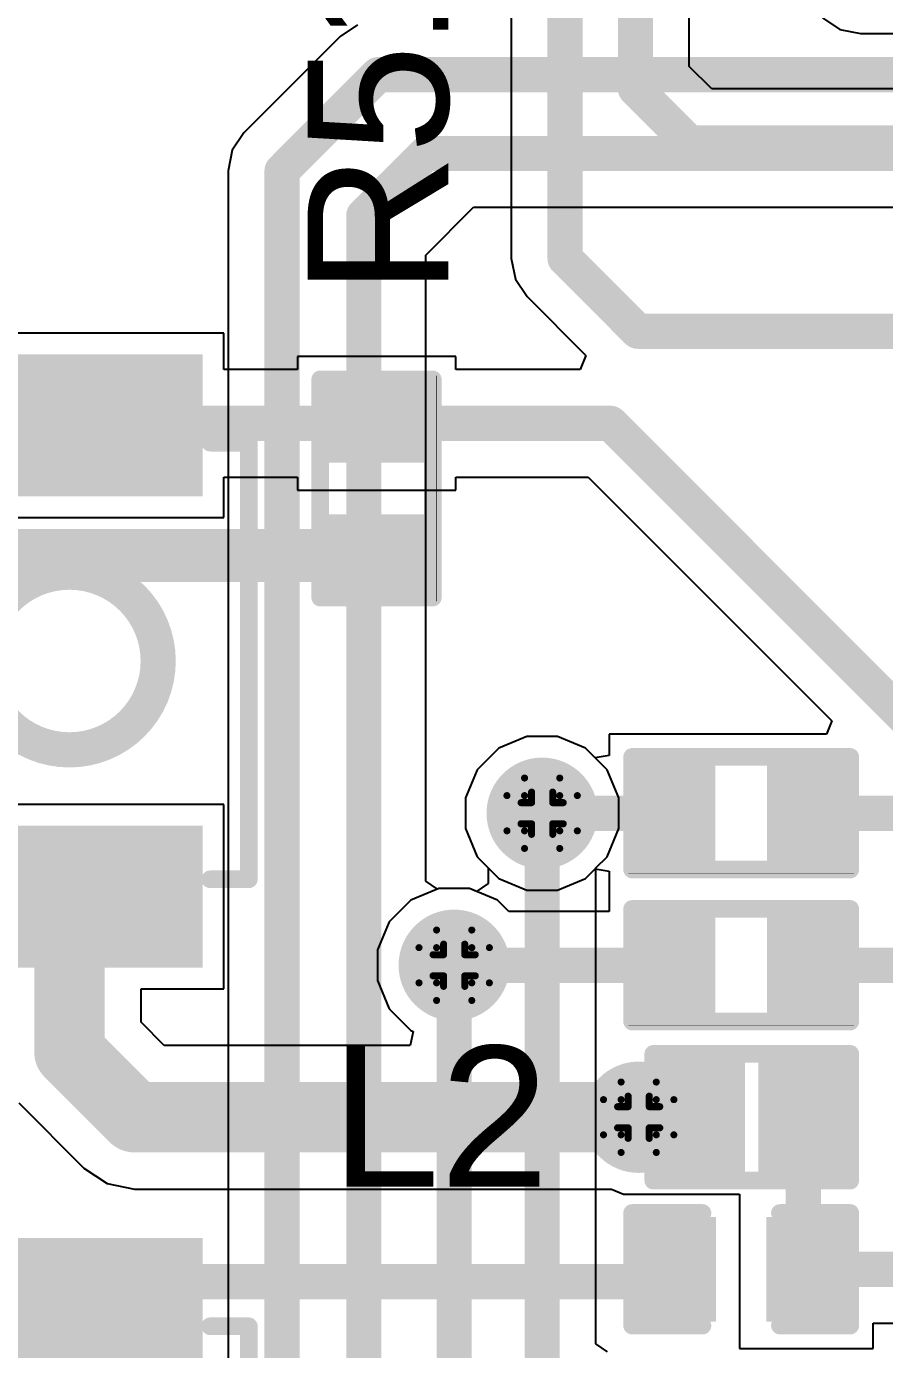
# Model space of a CAD drawing. Header units: inches. Extents: x -5 to 5258, y -4 to 5281.
# Drawn here: x -0.8 to 5.39, y 43.79 to 53.34 of the extents above; entities that cross this region are included whole.
import ezdxf

# ---------------------------------------------------------------- set-up
doc = ezdxf.new("R2010")
doc.units = ezdxf.units.IN
for name, color, linetype in [('Bottom Layer', 5, 'Continuous'), ('Bottom Solder', 6, 'Continuous'), ('Drill Drawing', 1, 'Continuous'), ('Top Layer', 1, 'Continuous'), ('Top Overlay', 2, 'Continuous'), ('Top Paste', 8, 'Continuous'), ('Top Solder', 216, 'Continuous'), ('Via Holes', 16, 'Continuous')]:
    doc.layers.add(name, color=color, linetype=linetype)
doc.styles.add('Arial', font='', dxfattribs={"height": 0.2})
doc.styles.get('Arial').set_extended_font_data('Arial')

# ---------------------------------------------------------------- blocks, each defined once
blk = doc.blocks.new('B3U_1000P_19')
at = {"layer": 'Top Layer'}
for points in [[(-2.11, 0.86), (-1.29, 0.86), (-1.29, -0.86), (-2.11, -0.86)], [(1.29, 0.86), (2.11, 0.86), (2.11, -0.86), (1.29, -0.86)]]:
    blk.add_hatch(color=1, dxfattribs=at).paths.add_polyline_path(points)
at = {"layer": 'Top Paste'}
for points in [[(-2.11, 0.86), (-1.29, 0.86), (-1.29, -0.86), (-2.11, -0.86)], [(1.29, 0.86), (2.11, 0.86), (2.11, -0.86), (1.29, -0.86)]]:
    blk.add_hatch(color=8, dxfattribs=at).paths.add_polyline_path(points)
at = {"layer": 'Top Solder'}
for points in [[(-2.2116, 0.9616), (-1.1884, 0.9616), (-1.1884, -0.9616), (-2.2116, -0.9616)], [(1.1884, 0.9616), (2.2116, 0.9616), (2.2116, -0.9616), (1.1884, -0.9616)]]:
    blk.add_hatch(color=216, dxfattribs=at).paths.add_polyline_path(points)
at = {"layer": 'Top Overlay', "const_width": 0.127}
for points in [[(-1.5748, 1.016), (-1.5748, 1.2954)], [(1.5748, 1.2954), (-1.5748, 1.2954)], [(1.5748, 1.016), (1.5748, 1.2954)], [(-1.5748, -1.2954), (-1.5748, -1.016)], [(1.5748, -1.2954), (1.5748, -1.016)], [(1.5748, -1.2954), (-1.5748, -1.2954)]]:
    blk.add_lwpolyline(points, dxfattribs=at)
at = {"layer": 'Top Overlay'}
for points, const_width in [([(-1.6065, 1.2954, 1), (-1.5431, 1.2954, 1)], 0.0635), ([(-1.6065, 1.2954, 1), (-1.5431, 1.2954, 1)], 0.0635), ([(1.5431, 1.2954, 1), (1.6065, 1.2954, 1)], 0.0635), ([(1.5431, 1.2954, 1), (1.6065, 1.2954, 1)], 0.0635), ([(-1.6065, 1.016, 1), (-1.5431, 1.016, 1)], 0.0635), ([(1.5431, 1.016, 1), (1.6066, 1.016, 1)], 0.0635), ([(0.6411, 0, 1), (-0.6411, 0, 1)], 0.254), ([(-0.7046, 0, 1), (-0.5776, 0, 1)], 0.127), ([(0.5776, 0, 1), (0.7046, 0, 1)], 0.127), ([(-1.6065, -1.016, 1), (-1.5431, -1.016, 1)], 0.0635), ([(1.5431, -1.016, 1), (1.6066, -1.016, 1)], 0.0635), ([(-1.6065, -1.2954, 1), (-1.5431, -1.2954, 1)], 0.0635), ([(-1.6065, -1.2954, 1), (-1.5431, -1.2954, 1)], 0.0635), ([(1.5431, -1.2954, 1), (1.6065, -1.2954, 1)], 0.0635), ([(1.5431, -1.2954, 1), (1.6065, -1.2954, 1)], 0.0635)]:
    blk.add_lwpolyline(points, format="xyb", close=True, dxfattribs=dict(at, const_width=const_width))
blk = doc.blocks.new('B3U_1000P_21')
at = {"layer": 'Top Layer'}
for points in [[(-2.11, 0.86), (-1.29, 0.86), (-1.29, -0.86), (-2.11, -0.86)], [(1.29, 0.86), (2.11, 0.86), (2.11, -0.86), (1.29, -0.86)]]:
    blk.add_hatch(color=1, dxfattribs=at).paths.add_polyline_path(points)
at = {"layer": 'Top Paste'}
for points in [[(-2.11, 0.86), (-1.29, 0.86), (-1.29, -0.86), (-2.11, -0.86)], [(1.29, 0.86), (2.11, 0.86), (2.11, -0.86), (1.29, -0.86)]]:
    blk.add_hatch(color=8, dxfattribs=at).paths.add_polyline_path(points)
at = {"layer": 'Top Solder'}
for points in [[(-2.2116, 0.9616), (-1.1884, 0.9616), (-1.1884, -0.9616), (-2.2116, -0.9616)], [(1.1884, 0.9616), (2.2116, 0.9616), (2.2116, -0.9616), (1.1884, -0.9616)]]:
    blk.add_hatch(color=216, dxfattribs=at).paths.add_polyline_path(points)
at = {"layer": 'Top Overlay', "const_width": 0.127}
for points in [[(-1.5748, 1.2954), (-1.5748, 1.016)], [(-1.5748, 1.2954), (1.5748, 1.2954)], [(1.5748, 1.2954), (1.5748, 1.016)], [(-1.5748, -1.016), (-1.5748, -1.2954)], [(1.5748, -1.016), (1.5748, -1.2954)], [(-1.5748, -1.2954), (1.5748, -1.2954)]]:
    blk.add_lwpolyline(points, dxfattribs=at)
at = {"layer": 'Top Overlay'}
for points, const_width in [([(-1.6065, 1.2954, 1), (-1.5431, 1.2954, 1)], 0.0635), ([(-1.6065, 1.2954, 1), (-1.5431, 1.2954, 1)], 0.0635), ([(1.5431, 1.2954, 1), (1.6065, 1.2954, 1)], 0.0635), ([(1.5431, 1.2954, 1), (1.6065, 1.2954, 1)], 0.0635), ([(-1.6065, 1.016, 1), (-1.5431, 1.016, 1)], 0.0635), ([(1.5431, 1.016, 1), (1.6066, 1.016, 1)], 0.0635), ([(0.6411, 0, 1), (-0.6411, 0, 1)], 0.254), ([(-0.7046, 0, 1), (-0.5776, 0, 1)], 0.127), ([(0.5776, 0, 1), (0.7046, 0, 1)], 0.127), ([(-1.6065, -1.016, 1), (-1.5431, -1.016, 1)], 0.0635), ([(1.5431, -1.016, 1), (1.6066, -1.016, 1)], 0.0635), ([(-1.6065, -1.2954, 1), (-1.5431, -1.2954, 1)], 0.0635), ([(-1.6065, -1.2954, 1), (-1.5431, -1.2954, 1)], 0.0635), ([(1.5431, -1.2954, 1), (1.6065, -1.2954, 1)], 0.0635), ([(1.5431, -1.2954, 1), (1.6065, -1.2954, 1)], 0.0635)]:
    blk.add_lwpolyline(points, format="xyb", close=True, dxfattribs=dict(at, const_width=const_width))
blk = doc.blocks.new('R___0402_41')
at = {"layer": 'Top Layer'}
for points in [[(-0.6985, -0.3175), (-0.6985, 0.3175), (-0.2413, 0.3175), (-0.2413, -0.3175)], [(0.2413, -0.3175), (0.2413, 0.3175), (0.6985, 0.3175), (0.6985, -0.3175)]]:
    blk.add_hatch(color=1, dxfattribs=at).paths.add_polyline_path(points)
at = {"layer": 'Top Paste'}
for points in [[(-0.6985, -0.3175), (-0.6985, 0.3175), (-0.2413, 0.3175), (-0.2413, -0.3175)], [(0.2413, -0.3175), (0.2413, 0.3175), (0.6985, 0.3175), (0.6985, -0.3175)]]:
    blk.add_hatch(color=8, dxfattribs=at).paths.add_polyline_path(points)
at = {"layer": 'Top Solder'}
for points in [[(-0.7535, -0.3725), (-0.7535, 0.3725), (-0.1863, 0.3725), (-0.1863, -0.3725)], [(0.1863, -0.3725), (0.1863, 0.3725), (0.7535, 0.3725), (0.7535, -0.3725)]]:
    blk.add_hatch(color=216, dxfattribs=at).paths.add_polyline_path(points)
at = {"layer": 'Top Overlay'}
for points, const_width in [([(-0.7874, 0.4064), (0.7874, 0.4064)], 0.127), ([(-0.7874, 0.4064), (-0.7874, -0.4064)], 0.127), ([(0.7874, 0.4064), (0.7874, -0.4064)], 0.127), ([(-0.7874, -0.4064), (0.7874, -0.4064)], 0.127), ([(-0.8128, -0.4318), (0.8128, -0.4318)], 0.00323)]:
    blk.add_lwpolyline(points, dxfattribs=dict(at, const_width=const_width))
for points, const_width in [([(-0.8191, 0.4064, 1), (-0.7556, 0.4064, 1)], 0.0635), ([(-0.8191, 0.4064, 1), (-0.7556, 0.4064, 1)], 0.0635), ([(0.7556, 0.4064, 1), (0.8191, 0.4064, 1)], 0.0635), ([(0.7556, 0.4064, 1), (0.8191, 0.4064, 1)], 0.0635), ([(-0.8191, -0.4064, 1), (-0.7556, -0.4064, 1)], 0.0635), ([(-0.8191, -0.4064, 1), (-0.7556, -0.4064, 1)], 0.0635), ([(0.7556, -0.4064, 1), (0.8191, -0.4064, 1)], 0.0635), ([(0.7556, -0.4064, 1), (0.8191, -0.4064, 1)], 0.0635), ([(-0.8136, -0.4318, 1), (-0.812, -0.4318, 1)], 0.00161), ([(0.812, -0.4318, 1), (0.8136, -0.4318, 1)], 0.00161)]:
    blk.add_lwpolyline(points, format="xyb", close=True, dxfattribs=dict(at, const_width=const_width))
blk = doc.blocks.new('R___0402_42')
at = {"layer": 'Top Layer'}
for points in [[(-0.6985, -0.3175), (-0.6985, 0.3175), (-0.2413, 0.3175), (-0.2413, -0.3175)], [(0.2413, -0.3175), (0.2413, 0.3175), (0.6985, 0.3175), (0.6985, -0.3175)]]:
    blk.add_hatch(color=1, dxfattribs=at).paths.add_polyline_path(points)
at = {"layer": 'Top Paste'}
for points in [[(-0.6985, -0.3175), (-0.6985, 0.3175), (-0.2413, 0.3175), (-0.2413, -0.3175)], [(0.2413, -0.3175), (0.2413, 0.3175), (0.6985, 0.3175), (0.6985, -0.3175)]]:
    blk.add_hatch(color=8, dxfattribs=at).paths.add_polyline_path(points)
at = {"layer": 'Top Solder'}
for points in [[(-0.7535, -0.3725), (-0.7535, 0.3725), (-0.1863, 0.3725), (-0.1863, -0.3725)], [(0.1863, -0.3725), (0.1863, 0.3725), (0.7535, 0.3725), (0.7535, -0.3725)]]:
    blk.add_hatch(color=216, dxfattribs=at).paths.add_polyline_path(points)
at = {"layer": 'Top Overlay'}
for points, const_width in [([(-0.7874, -0.4064), (-0.7874, 0.4064)], 0.127), ([(-0.7874, 0.4064), (0.7874, 0.4064)], 0.127), ([(0.7874, -0.4064), (0.7874, 0.4064)], 0.127), ([(-0.7874, -0.4064), (0.7874, -0.4064)], 0.127), ([(-0.8128, -0.4318), (0.8128, -0.4318)], 0.00323)]:
    blk.add_lwpolyline(points, dxfattribs=dict(at, const_width=const_width))
for points, const_width in [([(-0.8191, 0.4064, 1), (-0.7556, 0.4064, 1)], 0.0635), ([(-0.8191, 0.4064, 1), (-0.7556, 0.4064, 1)], 0.0635), ([(0.7556, 0.4064, 1), (0.8191, 0.4064, 1)], 0.0635), ([(0.7556, 0.4064, 1), (0.8191, 0.4064, 1)], 0.0635), ([(-0.8191, -0.4064, 1), (-0.7556, -0.4064, 1)], 0.0635), ([(-0.8191, -0.4064, 1), (-0.7556, -0.4064, 1)], 0.0635), ([(0.7556, -0.4064, 1), (0.8191, -0.4064, 1)], 0.0635), ([(0.7556, -0.4064, 1), (0.8191, -0.4064, 1)], 0.0635), ([(-0.8136, -0.4318, 1), (-0.812, -0.4318, 1)], 0.00161), ([(0.812, -0.4318, 1), (0.8136, -0.4318, 1)], 0.00161)]:
    blk.add_lwpolyline(points, format="xyb", close=True, dxfattribs=dict(at, const_width=const_width))
blk = doc.blocks.new('R___0402_43')
at = {"layer": 'Top Layer'}
for points in [[(-0.6985, -0.3175), (-0.6985, 0.3175), (-0.2413, 0.3175), (-0.2413, -0.3175)], [(0.2413, -0.3175), (0.2413, 0.3175), (0.6985, 0.3175), (0.6985, -0.3175)]]:
    blk.add_hatch(color=1, dxfattribs=at).paths.add_polyline_path(points)
at = {"layer": 'Top Paste'}
for points in [[(-0.6985, -0.3175), (-0.6985, 0.3175), (-0.2413, 0.3175), (-0.2413, -0.3175)], [(0.2413, -0.3175), (0.2413, 0.3175), (0.6985, 0.3175), (0.6985, -0.3175)]]:
    blk.add_hatch(color=8, dxfattribs=at).paths.add_polyline_path(points)
at = {"layer": 'Top Solder'}
for points in [[(-0.7535, -0.3725), (-0.7535, 0.3725), (-0.1863, 0.3725), (-0.1863, -0.3725)], [(0.1863, -0.3725), (0.1863, 0.3725), (0.7535, 0.3725), (0.7535, -0.3725)]]:
    blk.add_hatch(color=216, dxfattribs=at).paths.add_polyline_path(points)
at = {"layer": 'Top Overlay'}
for points, const_width in [([(-0.7874, -0.4064), (-0.7874, 0.4064)], 0.127), ([(-0.7874, 0.4064), (0.7874, 0.4064)], 0.127), ([(0.7874, -0.4064), (0.7874, 0.4064)], 0.127), ([(-0.7874, -0.4064), (0.7874, -0.4064)], 0.127), ([(-0.8128, -0.4318), (0.8128, -0.4318)], 0.00323)]:
    blk.add_lwpolyline(points, dxfattribs=dict(at, const_width=const_width))
for points, const_width in [([(-0.8191, 0.4064, 1), (-0.7556, 0.4064, 1)], 0.0635), ([(-0.8191, 0.4064, 1), (-0.7556, 0.4064, 1)], 0.0635), ([(0.7556, 0.4064, 1), (0.8191, 0.4064, 1)], 0.0635), ([(0.7556, 0.4064, 1), (0.8191, 0.4064, 1)], 0.0635), ([(-0.8191, -0.4064, 1), (-0.7556, -0.4064, 1)], 0.0635), ([(-0.8191, -0.4064, 1), (-0.7556, -0.4064, 1)], 0.0635), ([(0.7556, -0.4064, 1), (0.8191, -0.4064, 1)], 0.0635), ([(0.7556, -0.4064, 1), (0.8191, -0.4064, 1)], 0.0635), ([(-0.8136, -0.4318, 1), (-0.812, -0.4318, 1)], 0.00161), ([(0.812, -0.4318, 1), (0.8136, -0.4318, 1)], 0.00161)]:
    blk.add_lwpolyline(points, format="xyb", close=True, dxfattribs=dict(at, const_width=const_width))
blk = doc.blocks.new('IND_0402_104')
at = {"layer": 'Top Layer'}
for points in [[(-0.55, 0.3), (-0.15, 0.3), (-0.15, -0.3), (-0.55, -0.3)], [(0.15, 0.3), (0.55, 0.3), (0.55, -0.3), (0.15, -0.3)]]:
    blk.add_hatch(color=1, dxfattribs=at).paths.add_polyline_path(points)
at = {"layer": 'Top Paste'}
for points in [[(-0.55, 0.3), (-0.15, 0.3), (-0.15, -0.3), (-0.55, -0.3)], [(0.15, 0.3), (0.55, 0.3), (0.55, -0.3), (0.15, -0.3)]]:
    blk.add_hatch(color=8, dxfattribs=at).paths.add_polyline_path(points)
at = {"layer": 'Top Solder'}
for points in [[(-0.6516, 0.4016), (-0.0484, 0.4016), (-0.0484, -0.4016), (-0.6516, -0.4016)], [(0.0484, 0.4016), (0.6516, 0.4016), (0.6516, -0.4016), (0.0484, -0.4016)]]:
    blk.add_hatch(color=216, dxfattribs=at).paths.add_polyline_path(points)
at = {"layer": 'Top Overlay', "const_width": 0.127}
for points in [[(-0.7112, 0.4572), (-0.7112, -0.4572)], [(-0.3048, 0.4572), (-0.7112, 0.4572)], [(0.7112, 0.4572), (-0.3048, 0.4572)], [(0.7112, 0.4572), (0.7112, -0.4572)], [(-0.3048, -0.4572), (-0.7112, -0.4572)], [(0.7112, -0.4572), (-0.3048, -0.4572)]]:
    blk.add_lwpolyline(points, dxfattribs=at)
at = {"layer": 'Top Overlay', "const_width": 0.0635}
for points in [[(-0.7429, 0.4572, 1), (-0.6794, 0.4572, 1)], [(-0.7429, 0.4572, 1), (-0.6794, 0.4572, 1)], [(-0.3366, 0.4572, 1), (-0.2731, 0.4572, 1)], [(-0.3366, 0.4572, 1), (-0.2731, 0.4572, 1)], [(0.6794, 0.4572, 1), (0.7429, 0.4572, 1)], [(0.6794, 0.4572, 1), (0.7429, 0.4572, 1)], [(-0.7429, -0.4572, 1), (-0.6794, -0.4572, 1)], [(-0.7429, -0.4572, 1), (-0.6794, -0.4572, 1)], [(-0.3366, -0.4572, 1), (-0.2731, -0.4572, 1)], [(-0.3366, -0.4572, 1), (-0.2731, -0.4572, 1)], [(0.6794, -0.4572, 1), (0.7429, -0.4572, 1)], [(0.6794, -0.4572, 1), (0.7429, -0.4572, 1)]]:
    blk.add_lwpolyline(points, format="xyb", close=True, dxfattribs=at)
blk = doc.blocks.new('C___0402_143')
at = {"layer": 'Top Layer'}
for points in [[(-0.6985, -0.3175), (-0.6985, 0.3175), (-0.2413, 0.3175), (-0.2413, -0.3175)], [(0.2413, -0.3175), (0.2413, 0.3175), (0.6985, 0.3175), (0.6985, -0.3175)]]:
    blk.add_hatch(color=1, dxfattribs=at).paths.add_polyline_path(points)
at = {"layer": 'Top Paste'}
for points in [[(-0.6985, -0.3175), (-0.6985, 0.3175), (-0.2413, 0.3175), (-0.2413, -0.3175)], [(0.2413, -0.3175), (0.2413, 0.3175), (0.6985, 0.3175), (0.6985, -0.3175)]]:
    blk.add_hatch(color=8, dxfattribs=at).paths.add_polyline_path(points)
at = {"layer": 'Top Solder'}
for points in [[(-0.7585, -0.3775), (-0.7585, 0.3775), (-0.1813, 0.3775), (-0.1813, -0.3775)], [(0.1813, -0.3775), (0.1813, 0.3775), (0.7585, 0.3775), (0.7585, -0.3775)]]:
    blk.add_hatch(color=216, dxfattribs=at).paths.add_polyline_path(points)
at = {"layer": 'Top Overlay', "const_width": 0.127}
for points in [[(-0.7874, 0.4064), (-0.7874, -0.4064)], [(-0.2794, 0.4064), (-0.7874, 0.4064)], [(0.7874, 0.4064), (0.2794, 0.4064)], [(0.7874, 0.4064), (0.7874, -0.4064)], [(-0.2794, -0.4064), (-0.7874, -0.4064)], [(0.7874, -0.4064), (0.2794, -0.4064)]]:
    blk.add_lwpolyline(points, dxfattribs=at)
at = {"layer": 'Top Overlay', "const_width": 0.0635}
for points in [[(-0.8191, 0.4064, 1), (-0.7556, 0.4064, 1)], [(-0.8191, 0.4064, 1), (-0.7556, 0.4064, 1)], [(-0.3111, 0.4064, 1), (-0.2477, 0.4064, 1)], [(0.2477, 0.4064, 1), (0.3111, 0.4064, 1)], [(0.7556, 0.4064, 1), (0.8191, 0.4064, 1)], [(0.7556, 0.4064, 1), (0.8191, 0.4064, 1)], [(-0.8191, -0.4064, 1), (-0.7556, -0.4064, 1)], [(-0.8191, -0.4064, 1), (-0.7556, -0.4064, 1)], [(-0.3111, -0.4064, 1), (-0.2477, -0.4064, 1)], [(0.2477, -0.4064, 1), (0.3111, -0.4064, 1)], [(0.7556, -0.4064, 1), (0.8191, -0.4064, 1)], [(0.7556, -0.4064, 1), (0.8191, -0.4064, 1)]]:
    blk.add_lwpolyline(points, format="xyb", close=True, dxfattribs=at)

msp = doc.modelspace()

# ---------------------------------------------------------------- hatches: boundary and pattern name
at = {"layer": 'Bottom Layer'}
h = msp.add_hatch(color=5, dxfattribs=at)
edge = h.paths.add_edge_path()
edge.add_arc((2.921, 47.6611), 0.3, 0, 360)
h = msp.add_hatch(color=5, dxfattribs=at)
edge = h.paths.add_edge_path()
edge.add_arc((2.286, 46.5644), 0.3, 0, 360)
h = msp.add_hatch(color=5, dxfattribs=at)
edge = h.paths.add_edge_path()
edge.add_arc((3.618, 45.4679), 0.3, 0, 360)
at = {"layer": 'Bottom Solder'}
h = msp.add_hatch(color=6, dxfattribs=at)
edge = h.paths.add_edge_path()
edge.add_arc((2.921, 47.6611), 0.4016, 0, 360)
h = msp.add_hatch(color=6, dxfattribs=at)
edge = h.paths.add_edge_path()
edge.add_arc((2.286, 46.5644), 0.4016, 0, 360)
h = msp.add_hatch(color=6, dxfattribs=at)
edge = h.paths.add_edge_path()
edge.add_arc((3.618, 45.4679), 0.4016, 0, 360)
at = {"layer": 'Top Layer'}
h = msp.add_hatch(color=1, dxfattribs=at)
edge = h.paths.add_edge_path()
edge.add_arc((2.921, 47.6611), 0.3, 0, 360)
h = msp.add_hatch(color=1, dxfattribs=at)
edge = h.paths.add_edge_path()
edge.add_arc((2.286, 46.5644), 0.3, 0, 360)
h = msp.add_hatch(color=1, dxfattribs=at)
edge = h.paths.add_edge_path()
edge.add_arc((3.618, 45.4679), 0.3, 0, 360)
at = {"layer": 'Top Solder'}
h = msp.add_hatch(color=216, dxfattribs=at)
edge = h.paths.add_edge_path()
edge.add_arc((2.921, 47.6611), 0.4016, 0, 360)
h = msp.add_hatch(color=216, dxfattribs=at)
edge = h.paths.add_edge_path()
edge.add_arc((2.286, 46.5644), 0.4016, 0, 360)
h = msp.add_hatch(color=216, dxfattribs=at)
edge = h.paths.add_edge_path()
edge.add_arc((3.618, 45.4679), 0.4016, 0, 360)
at = {"layer": 'Via Holes'}
h = msp.add_hatch(color=7, dxfattribs=at)
edge = h.paths.add_edge_path()
edge.add_arc((2.921, 47.6611), 0.15, 0, 360)
h = msp.add_hatch(color=7, dxfattribs=at)
edge = h.paths.add_edge_path()
edge.add_arc((2.286, 46.5644), 0.15, 0, 360)
h = msp.add_hatch(color=7, dxfattribs=at)
edge = h.paths.add_edge_path()
edge.add_arc((3.618, 45.4679), 0.15, 0, 360)

# ---------------------------------------------------------------- linework, layer by layer
at = {"layer": 'Bottom Layer'}
for p, q in [((1.4626, 53.2641), (0.7686, 52.5701)), ((1.5887, 53.3483), (1.4626, 53.2641)), ((0.7686, 52.5701), (0.6844, 52.4441)), ((0.6844, 52.4441), (0.6548, 52.2954)), ((0.6548, 52.2954), (0.6548, 33.3307)), ((2.0817, 51.6879), (2.4261, 52.0323)), ((2.4261, 52.0323), (7.6828, 52.0323)), ((2.0817, 47.1708), (2.0817, 51.6879)), ((2.8108, 48.2151), (2.6072, 48.1307)), ((3.0312, 48.2151), (2.8108, 48.2151)), ((3.2348, 48.1307), (3.0312, 48.2151)), ((2.6072, 48.1307), (2.4513, 47.9749)), ((3.3907, 47.9749), (3.2348, 48.1307)), ((2.4513, 47.9749), (2.367, 47.7713)), ((3.475, 47.7713), (3.3907, 47.9749)), ((2.367, 47.7713), (2.367, 47.5509)), ((3.475, 47.5509), (3.475, 47.7713)), ((2.367, 47.5509), (2.4513, 47.3473)), ((3.3907, 47.3473), (3.475, 47.5509)), ((2.4513, 47.3473), (2.5325, 47.2661)), ((3.3095, 47.2661), (3.3907, 47.3473)), ((2.5325, 47.2661), (2.5325, 47.1533)), ((3.3095, 43.8322), (3.3095, 47.2661)), ((2.1662, 47.1144), (2.0817, 47.1708)), ((2.5325, 47.1533), (2.4481, 47.0969)), ((2.1758, 47.1184), (2.1662, 47.1144)), ((2.3962, 47.1184), (2.1758, 47.1184)), ((2.4481, 47.0969), (2.3962, 47.1184)), ((3.3939, 43.7758), (3.3095, 43.8322))]:
    msp.add_line(p, q, dxfattribs=at)
at = {"layer": 'Bottom Layer', "const_width": 0.254}
for points in [[(1.0433, 52.2954), (1.7373, 52.9894)], [(1.7373, 52.9894), (9.3364, 52.9894)], [(1.6335, 51.9726), (2.0817, 52.4208)], [(2.0817, 52.4208), (14.1205, 52.4208)], [(1.0433, 33.3307), (1.0433, 52.2954)], [(1.6335, 42.4145), (1.6335, 51.9726)], [(2.921, 34.982), (2.921, 47.6611)], [(2.286, 34.5649), (2.286, 46.5644)]]:
    msp.add_lwpolyline(points, dxfattribs=at)
at = {"layer": 'Bottom Layer', "const_width": 0.127}
for points in [[(1.6738, 52.9894, 1), (1.8008, 52.9894, 1)], [(1.6738, 52.9894, 1), (1.8008, 52.9894, 1)], [(2.0182, 52.4208, 1), (2.1452, 52.4208, 1)], [(2.0182, 52.4208, 1), (2.1452, 52.4208, 1)], [(0.9798, 52.2954, 1), (1.1068, 52.2954, 1)], [(0.9798, 52.2954, 1), (1.1068, 52.2954, 1)], [(1.57, 51.9726, 1), (1.697, 51.9726, 1)], [(1.57, 51.9726, 1), (1.697, 51.9726, 1)], [(2.8575, 47.6611, 1), (2.9845, 47.6611, 1)], [(2.2225, 46.5644, 1), (2.3495, 46.5644, 1)]]:
    msp.add_lwpolyline(points, format="xyb", close=True, dxfattribs=at)
at = {"layer": 'Drill Drawing', "const_width": 0.0508}
for points in [[(2.794, 47.7881), (2.794, 47.9151)], [(2.794, 47.9151), (3.048, 47.9151)], [(3.048, 47.7881), (3.048, 47.9151)], [(2.8448, 47.7373), (2.8448, 47.8135)], [(2.8448, 47.8135), (2.9972, 47.8135)], [(2.9972, 47.7373), (2.9972, 47.8135)], [(2.667, 47.5341), (2.667, 47.7881)], [(2.667, 47.7881), (2.794, 47.7881)], [(2.7686, 47.5849), (2.7686, 47.7373)], [(2.7686, 47.7373), (2.8448, 47.7373)], [(2.9972, 47.7373), (3.0734, 47.7373)], [(3.048, 47.7881), (3.175, 47.7881)], [(3.0734, 47.5849), (3.0734, 47.7373)], [(3.175, 47.5341), (3.175, 47.7881)], [(2.667, 47.5341), (2.794, 47.5341)], [(2.7686, 47.5849), (2.8448, 47.5849)], [(2.794, 47.4071), (2.794, 47.5341)], [(2.8448, 47.5087), (2.8448, 47.5849)], [(2.8448, 47.5087), (2.9972, 47.5087)], [(2.9972, 47.5849), (3.0734, 47.5849)], [(2.9972, 47.5087), (2.9972, 47.5849)], [(3.048, 47.5341), (3.175, 47.5341)], [(3.048, 47.4071), (3.048, 47.5341)], [(2.794, 47.4071), (3.048, 47.4071)], [(2.159, 46.6914), (2.159, 46.8184)], [(2.159, 46.8184), (2.413, 46.8184)], [(2.413, 46.6914), (2.413, 46.8184)], [(2.032, 46.4374), (2.032, 46.6914)], [(2.032, 46.6914), (2.159, 46.6914)], [(2.2098, 46.6406), (2.2098, 46.7168)], [(2.2098, 46.7168), (2.3622, 46.7168)], [(2.3622, 46.6406), (2.3622, 46.7168)], [(2.413, 46.6914), (2.54, 46.6914)], [(2.54, 46.4374), (2.54, 46.6914)], [(2.1336, 46.4882), (2.1336, 46.6406)], [(2.1336, 46.6406), (2.2098, 46.6406)], [(2.3622, 46.6406), (2.4384, 46.6406)], [(2.4384, 46.4882), (2.4384, 46.6406)], [(2.1336, 46.4882), (2.2098, 46.4882)], [(2.2098, 46.412), (2.2098, 46.4882)], [(2.3622, 46.4882), (2.4384, 46.4882)], [(2.3622, 46.412), (2.3622, 46.4882)], [(2.032, 46.4374), (2.159, 46.4374)], [(2.159, 46.3104), (2.159, 46.4374)], [(2.2098, 46.412), (2.3622, 46.412)], [(2.413, 46.4374), (2.54, 46.4374)], [(2.413, 46.3104), (2.413, 46.4374)], [(2.159, 46.3104), (2.413, 46.3104)], [(3.491, 45.5949), (3.491, 45.7219)], [(3.491, 45.7219), (3.745, 45.7219)], [(3.745, 45.5949), (3.745, 45.7219)], [(3.5418, 45.5441), (3.5418, 45.6203)], [(3.5418, 45.6203), (3.6942, 45.6203)], [(3.6942, 45.5441), (3.6942, 45.6203)], [(3.364, 45.3409), (3.364, 45.5949)], [(3.364, 45.5949), (3.491, 45.5949)], [(3.4656, 45.3917), (3.4656, 45.5441)], [(3.4656, 45.5441), (3.5418, 45.5441)], [(3.6942, 45.5441), (3.7704, 45.5441)], [(3.745, 45.5949), (3.872, 45.5949)], [(3.7704, 45.3917), (3.7704, 45.5441)], [(3.872, 45.3409), (3.872, 45.5949)], [(3.364, 45.3409), (3.491, 45.3409)], [(3.4656, 45.3917), (3.5418, 45.3917)], [(3.491, 45.2139), (3.491, 45.3409)], [(3.5418, 45.3155), (3.5418, 45.3917)], [(3.5418, 45.3155), (3.6942, 45.3155)], [(3.6942, 45.3917), (3.7704, 45.3917)], [(3.6942, 45.3155), (3.6942, 45.3917)], [(3.745, 45.3409), (3.872, 45.3409)], [(3.745, 45.2139), (3.745, 45.3409)], [(3.491, 45.2139), (3.745, 45.2139)]]:
    msp.add_lwpolyline(points, dxfattribs=at)
at = {"layer": 'Drill Drawing', "const_width": 0.0254}
for points in [[(2.7813, 47.9151, 1), (2.8067, 47.9151, 1)], [(2.7813, 47.9151, 1), (2.8067, 47.9151, 1)], [(3.0353, 47.9151, 1), (3.0607, 47.9151, 1)], [(3.0353, 47.9151, 1), (3.0607, 47.9151, 1)], [(2.8321, 47.8135, 1), (2.8575, 47.8135, 1)], [(2.8321, 47.8135, 1), (2.8575, 47.8135, 1)], [(2.9845, 47.8135, 1), (3.0099, 47.8135, 1)], [(2.9845, 47.8135, 1), (3.0099, 47.8135, 1)], [(2.6543, 47.7881, 1), (2.6797, 47.7881, 1)], [(2.6543, 47.7881, 1), (2.6797, 47.7881, 1)], [(2.7559, 47.7373, 1), (2.7813, 47.7373, 1)], [(2.7559, 47.7373, 1), (2.7813, 47.7373, 1)], [(2.7813, 47.7881, 1), (2.8067, 47.7881, 1)], [(2.7813, 47.7881, 1), (2.8067, 47.7881, 1)], [(2.8321, 47.7373, 1), (2.8575, 47.7373, 1)], [(2.8321, 47.7373, 1), (2.8575, 47.7373, 1)], [(2.9845, 47.7373, 1), (3.0099, 47.7373, 1)], [(2.9845, 47.7373, 1), (3.0099, 47.7373, 1)], [(3.0353, 47.7881, 1), (3.0607, 47.7881, 1)], [(3.0353, 47.7881, 1), (3.0607, 47.7881, 1)], [(3.0607, 47.7373, 1), (3.0861, 47.7373, 1)], [(3.0607, 47.7373, 1), (3.0861, 47.7373, 1)], [(3.1623, 47.7881, 1), (3.1877, 47.7881, 1)], [(3.1623, 47.7881, 1), (3.1877, 47.7881, 1)], [(2.6543, 47.5341, 1), (2.6797, 47.5341, 1)], [(2.6543, 47.5341, 1), (2.6797, 47.5341, 1)], [(2.7559, 47.5849, 1), (2.7813, 47.5849, 1)], [(2.7559, 47.5849, 1), (2.7813, 47.5849, 1)], [(2.7813, 47.5341, 1), (2.8067, 47.5341, 1)], [(2.7813, 47.5341, 1), (2.8067, 47.5341, 1)], [(2.8321, 47.5849, 1), (2.8575, 47.5849, 1)], [(2.8321, 47.5849, 1), (2.8575, 47.5849, 1)], [(2.8321, 47.5087, 1), (2.8575, 47.5087, 1)], [(2.8321, 47.5087, 1), (2.8575, 47.5087, 1)], [(2.9845, 47.5849, 1), (3.0099, 47.5849, 1)], [(2.9845, 47.5849, 1), (3.0099, 47.5849, 1)], [(2.9845, 47.5087, 1), (3.0099, 47.5087, 1)], [(2.9845, 47.5087, 1), (3.0099, 47.5087, 1)], [(3.0353, 47.5341, 1), (3.0607, 47.5341, 1)], [(3.0353, 47.5341, 1), (3.0607, 47.5341, 1)], [(3.0607, 47.5849, 1), (3.0861, 47.5849, 1)], [(3.0607, 47.5849, 1), (3.0861, 47.5849, 1)], [(3.1623, 47.5341, 1), (3.1877, 47.5341, 1)], [(3.1623, 47.5341, 1), (3.1877, 47.5341, 1)], [(2.7813, 47.4071, 1), (2.8067, 47.4071, 1)], [(2.7813, 47.4071, 1), (2.8067, 47.4071, 1)], [(3.0353, 47.4071, 1), (3.0607, 47.4071, 1)], [(3.0353, 47.4071, 1), (3.0607, 47.4071, 1)], [(2.1463, 46.8184, 1), (2.1717, 46.8184, 1)], [(2.1463, 46.8184, 1), (2.1717, 46.8184, 1)], [(2.4003, 46.8184, 1), (2.4257, 46.8184, 1)], [(2.4003, 46.8184, 1), (2.4257, 46.8184, 1)], [(2.0193, 46.6914, 1), (2.0447, 46.6914, 1)], [(2.0193, 46.6914, 1), (2.0447, 46.6914, 1)], [(2.1463, 46.6914, 1), (2.1717, 46.6914, 1)], [(2.1463, 46.6914, 1), (2.1717, 46.6914, 1)], [(2.1971, 46.7168, 1), (2.2225, 46.7168, 1)], [(2.1971, 46.7168, 1), (2.2225, 46.7168, 1)], [(2.3495, 46.7168, 1), (2.3749, 46.7168, 1)], [(2.3495, 46.7168, 1), (2.3749, 46.7168, 1)], [(2.4003, 46.6914, 1), (2.4257, 46.6914, 1)], [(2.4003, 46.6914, 1), (2.4257, 46.6914, 1)], [(2.5273, 46.6914, 1), (2.5527, 46.6914, 1)], [(2.5273, 46.6914, 1), (2.5527, 46.6914, 1)], [(2.1209, 46.6406, 1), (2.1463, 46.6406, 1)], [(2.1209, 46.6406, 1), (2.1463, 46.6406, 1)], [(2.1971, 46.6406, 1), (2.2225, 46.6406, 1)], [(2.1971, 46.6406, 1), (2.2225, 46.6406, 1)], [(2.3495, 46.6406, 1), (2.3749, 46.6406, 1)], [(2.3495, 46.6406, 1), (2.3749, 46.6406, 1)], [(2.4257, 46.6406, 1), (2.4511, 46.6406, 1)], [(2.4257, 46.6406, 1), (2.4511, 46.6406, 1)], [(2.1209, 46.4882, 1), (2.1463, 46.4882, 1)], [(2.1209, 46.4882, 1), (2.1463, 46.4882, 1)], [(2.1971, 46.4882, 1), (2.2225, 46.4882, 1)], [(2.1971, 46.4882, 1), (2.2225, 46.4882, 1)], [(2.3495, 46.4882, 1), (2.3749, 46.4882, 1)], [(2.3495, 46.4882, 1), (2.3749, 46.4882, 1)], [(2.4257, 46.4882, 1), (2.4511, 46.4882, 1)], [(2.4257, 46.4882, 1), (2.4511, 46.4882, 1)], [(2.0193, 46.4374, 1), (2.0447, 46.4374, 1)], [(2.0193, 46.4374, 1), (2.0447, 46.4374, 1)], [(2.1463, 46.4374, 1), (2.1717, 46.4374, 1)], [(2.1463, 46.4374, 1), (2.1717, 46.4374, 1)], [(2.1971, 46.412, 1), (2.2225, 46.412, 1)], [(2.1971, 46.412, 1), (2.2225, 46.412, 1)], [(2.3495, 46.412, 1), (2.3749, 46.412, 1)], [(2.3495, 46.412, 1), (2.3749, 46.412, 1)], [(2.4003, 46.4374, 1), (2.4257, 46.4374, 1)], [(2.4003, 46.4374, 1), (2.4257, 46.4374, 1)], [(2.5273, 46.4374, 1), (2.5527, 46.4374, 1)], [(2.5273, 46.4374, 1), (2.5527, 46.4374, 1)], [(2.1463, 46.3104, 1), (2.1717, 46.3104, 1)], [(2.1463, 46.3104, 1), (2.1717, 46.3104, 1)], [(2.4003, 46.3104, 1), (2.4257, 46.3104, 1)], [(2.4003, 46.3104, 1), (2.4257, 46.3104, 1)], [(3.4783, 45.7219, 1), (3.5037, 45.7219, 1)], [(3.4783, 45.7219, 1), (3.5037, 45.7219, 1)], [(3.7323, 45.7219, 1), (3.7577, 45.7219, 1)], [(3.7323, 45.7219, 1), (3.7577, 45.7219, 1)], [(3.5291, 45.6203, 1), (3.5545, 45.6203, 1)], [(3.5291, 45.6203, 1), (3.5545, 45.6203, 1)], [(3.6815, 45.6203, 1), (3.7069, 45.6203, 1)], [(3.6815, 45.6203, 1), (3.7069, 45.6203, 1)], [(3.3513, 45.5949, 1), (3.3767, 45.5949, 1)], [(3.3513, 45.5949, 1), (3.3767, 45.5949, 1)], [(3.4529, 45.5441, 1), (3.4783, 45.5441, 1)], [(3.4529, 45.5441, 1), (3.4783, 45.5441, 1)], [(3.4783, 45.5949, 1), (3.5037, 45.5949, 1)], [(3.4783, 45.5949, 1), (3.5037, 45.5949, 1)], [(3.5291, 45.5441, 1), (3.5545, 45.5441, 1)], [(3.5291, 45.5441, 1), (3.5545, 45.5441, 1)], [(3.6815, 45.5441, 1), (3.7069, 45.5441, 1)], [(3.6815, 45.5441, 1), (3.7069, 45.5441, 1)], [(3.7323, 45.5949, 1), (3.7577, 45.5949, 1)], [(3.7323, 45.5949, 1), (3.7577, 45.5949, 1)], [(3.7577, 45.5441, 1), (3.7831, 45.5441, 1)], [(3.7577, 45.5441, 1), (3.7831, 45.5441, 1)], [(3.8593, 45.5949, 1), (3.8847, 45.5949, 1)], [(3.8593, 45.5949, 1), (3.8847, 45.5949, 1)], [(3.3513, 45.3409, 1), (3.3767, 45.3409, 1)], [(3.3513, 45.3409, 1), (3.3767, 45.3409, 1)], [(3.4529, 45.3917, 1), (3.4783, 45.3917, 1)], [(3.4529, 45.3917, 1), (3.4783, 45.3917, 1)], [(3.4783, 45.3409, 1), (3.5037, 45.3409, 1)], [(3.4783, 45.3409, 1), (3.5037, 45.3409, 1)], [(3.5291, 45.3917, 1), (3.5545, 45.3917, 1)], [(3.5291, 45.3917, 1), (3.5545, 45.3917, 1)], [(3.5291, 45.3155, 1), (3.5545, 45.3155, 1)], [(3.5291, 45.3155, 1), (3.5545, 45.3155, 1)], [(3.6815, 45.3917, 1), (3.7069, 45.3917, 1)], [(3.6815, 45.3917, 1), (3.7069, 45.3917, 1)], [(3.6815, 45.3155, 1), (3.7069, 45.3155, 1)], [(3.6815, 45.3155, 1), (3.7069, 45.3155, 1)], [(3.7323, 45.3409, 1), (3.7577, 45.3409, 1)], [(3.7323, 45.3409, 1), (3.7577, 45.3409, 1)], [(3.7577, 45.3917, 1), (3.7831, 45.3917, 1)], [(3.7577, 45.3917, 1), (3.7831, 45.3917, 1)], [(3.8593, 45.3409, 1), (3.8847, 45.3409, 1)], [(3.8593, 45.3409, 1), (3.8847, 45.3409, 1)], [(3.4783, 45.2139, 1), (3.5037, 45.2139, 1)], [(3.4783, 45.2139, 1), (3.5037, 45.2139, 1)], [(3.7323, 45.2139, 1), (3.7577, 45.2139, 1)], [(3.7323, 45.2139, 1), (3.7577, 45.2139, 1)]]:
    msp.add_lwpolyline(points, format="xyb", close=True, dxfattribs=at)
at = {"layer": 'Top Layer'}
for p, q in [((3.983, 53.0482), (3.983, 60.8245)), ((2.6981, 58.2219), (2.6981, 51.6631)), ((4.9444, 53.4004), (5.0704, 53.3162)), ((5.0704, 53.3162), (5.2191, 53.2867)), ((5.2191, 53.2867), (8.7896, 53.2867)), ((4.1452, 52.886), (3.983, 53.0482)), ((6.887, 52.886), (4.1452, 52.886)), ((2.6981, 51.6631), (2.7277, 51.5145)), ((2.7277, 51.5145), (2.8119, 51.3884)), ((2.8119, 51.3884), (3.2364, 50.9639)), ((0.6222, 51.1233), (-1.6058, 51.1233)), ((0.6222, 50.8623), (0.6222, 51.1233)), ((2.2969, 50.9564), (1.1539, 50.9564)), ((1.1539, 50.9564), (1.1539, 50.8623)), ((2.2969, 50.8623), (2.2969, 50.9564)), ((3.2364, 50.9639), (3.1944, 50.8623)), ((1.1539, 50.8623), (0.6222, 50.8623)), ((3.1944, 50.8623), (2.2969, 50.8623)), ((0.6222, 49.7953), (0.6222, 50.0853)), ((0.6222, 50.0853), (1.1539, 50.0853)), ((1.1539, 50.0853), (1.1539, 49.9912)), ((2.2969, 49.9912), (2.2969, 50.0853)), ((2.2969, 50.0853), (3.2539, 50.0853)), ((3.2539, 50.0853), (5.0128, 48.3265)), ((1.1539, 49.9912), (2.2969, 49.9912)), ((-1.6058, 49.7953), (0.6222, 49.7953)), ((5.0128, 48.3265), (4.9739, 48.2326)), ((2.8108, 48.2151), (2.6072, 48.1307)), ((3.0312, 48.2151), (2.8108, 48.2151)), ((3.2348, 48.1307), (3.0312, 48.2151)), ((4.9739, 48.2326), (3.4055, 48.2326)), ((3.4055, 48.2326), (3.4055, 48.0788)), ((2.6072, 48.1307), (2.4513, 47.9749)), ((3.3039, 48.0617), (3.2348, 48.1307)), ((3.4055, 48.0788), (3.3039, 48.0617)), ((2.4513, 47.9749), (2.367, 47.7713)), ((2.367, 47.7713), (2.367, 47.5509)), ((0.6222, 47.7233), (-1.6058, 47.7233)), ((0.6222, 46.3953), (0.6222, 47.7233)), ((2.367, 47.5509), (2.4513, 47.3473)), ((2.4513, 47.3473), (2.6072, 47.1914)), ((3.2348, 47.1914), (3.3039, 47.2605)), ((3.3039, 47.2605), (3.4055, 47.2434)), ((2.6072, 47.1914), (2.8108, 47.1071)), ((3.0312, 47.1071), (3.2348, 47.1914)), ((3.4055, 47.2434), (3.4055, 46.9528)), ((2.1758, 47.1184), (1.9722, 47.034)), ((2.3962, 47.1184), (2.1758, 47.1184)), ((2.5998, 47.034), (2.3962, 47.1184)), ((2.8108, 47.1071), (3.0312, 47.1071)), ((1.9722, 47.034), (1.8163, 46.8782)), ((2.681, 46.9528), (2.5998, 47.034)), ((1.8163, 46.8782), (1.732, 46.6746)), ((3.4055, 46.9528), (2.681, 46.9528)), ((1.732, 46.6746), (1.732, 46.4542)), ((0.0262, 46.1527), (0.0262, 46.3953)), ((0.0262, 46.3953), (0.6222, 46.3953)), ((1.732, 46.4542), (1.8163, 46.2506)), ((1.8163, 46.2506), (1.9722, 46.0947)), ((0.193, 45.9859), (0.0262, 46.1527)), ((1.9897, 46.0875), (1.9694, 45.9859)), ((1.9722, 46.0947), (1.9897, 46.0875)), ((1.9694, 45.9859), (0.193, 45.9859)), ((-0.858, 45.5719), (-0.3878, 45.1017)), ((-0.3878, 45.1017), (-0.2198, 44.9894)), ((-0.2198, 44.9894), (-0.0215, 44.95)), ((-0.0215, 44.95), (3.4208, 44.95)), ((3.4208, 44.95), (3.5078, 44.9139)), ((3.5078, 44.9139), (4.3453, 44.9139)), ((4.3453, 44.9139), (4.3453, 43.7995)), ((5.3105, 43.7995), (5.3105, 43.9825)), ((5.3105, 43.9825), (5.6097, 43.9825)), ((4.3453, 43.7995), (5.3105, 43.7995))]:
    msp.add_line(p, q, dxfattribs=at)
for points, const_width in [([(3.5946, 52.8873), (3.5946, 60.8245)], 0.254), ([(3.0866, 51.6631), (3.0866, 58.3828)], 0.254), ([(3.5946, 52.8873), (3.9843, 52.4976)], 0.254), ([(3.9843, 52.4976), (6.887, 52.4976)], 0.254), ([(3.0866, 51.6631), (3.6114, 51.1383)], 0.254), ([(3.6114, 51.1383), (6.0908, 51.1383)], 0.254), ([(-0.4918, 50.4593), (-0.4773, 50.4738)], 0.254), ([(-0.4773, 50.4738), (1.7254, 50.4738)], 0.254), ([(1.7254, 50.4738), (3.4148, 50.4738)], 0.254), ([(3.4148, 50.4738), (6.9209, 46.9677)], 0.254), ([(-1.8728, 49.5205), (1.7119, 49.5205)], 0.381), ([(1.7119, 49.5205), (1.7254, 49.534)], 0.381), ([(2.921, 47.6611), (3.7103, 47.6611)], 0.254), ([(4.8279, 47.6611), (5.5336, 47.6611)], 0.254), ([(-0.4918, 47.0593), (-0.4756, 47.0755)], 0.508), ([(-0.4918, 45.9382), (-0.4918, 47.0593)], 0.508), ([(2.286, 46.5644), (3.7103, 46.5644)], 0.254), ([(4.8279, 46.5644), (5.8117, 46.5644)], 0.254), ([(-0.4918, 45.9382), (-0.0215, 45.4679)], 0.508), ([(-0.0215, 45.4679), (3.618, 45.4679)], 0.508), ([(3.618, 45.4679), (3.9948, 45.4679)], 0.508), ([(4.8061, 44.3928), (4.8061, 45.4458)], 0.254), ([(3.799, 44.2819), (3.8881, 44.371)], 0.254), ([(4.7842, 44.371), (4.8061, 44.3928)], 0.254), ([(4.8279, 44.371), (5.9941, 44.371)], 0.254), ([(-0.4544, 44.1226), (-0.2951, 44.2819)], 0.254), ([(-0.2951, 44.2819), (3.6212, 44.2819)], 0.254), ([(-0.4918, 44.0852), (-0.4544, 44.1226)], 0.254)]:
    msp.add_lwpolyline(points, dxfattribs=dict(at, const_width=const_width))
for points, const_width in [([(3.5311, 52.8873, 1), (3.6581, 52.8873, 1)], 0.127), ([(3.5311, 52.8873, 1), (3.6581, 52.8873, 1)], 0.127), ([(3.9208, 52.4976, 1), (4.0478, 52.4976, 1)], 0.127), ([(3.9208, 52.4976, 1), (4.0478, 52.4976, 1)], 0.127), ([(3.0231, 51.6631, 1), (3.1501, 51.6631, 1)], 0.127), ([(3.0231, 51.6631, 1), (3.1501, 51.6631, 1)], 0.127), ([(3.5479, 51.1383, 1), (3.6749, 51.1383, 1)], 0.127), ([(3.5479, 51.1383, 1), (3.6749, 51.1383, 1)], 0.127), ([(-0.5408, 50.4738, 1), (-0.4138, 50.4738, 1)], 0.127), ([(-0.5408, 50.4738, 1), (-0.4138, 50.4738, 1)], 0.127), ([(1.6619, 50.4738, 1), (1.7889, 50.4738, 1)], 0.127), ([(1.6619, 50.4738, 1), (1.7889, 50.4738, 1)], 0.127), ([(3.3513, 50.4738, 1), (3.4783, 50.4738, 1)], 0.127), ([(3.3513, 50.4738, 1), (3.4783, 50.4738, 1)], 0.127), ([(-0.5553, 50.4593, 1), (-0.4283, 50.4593, 1)], 0.127), ([(1.6166, 49.5205, 1), (1.8071, 49.5205, 1)], 0.1905), ([(1.6166, 49.5205, 1), (1.8071, 49.5205, 1)], 0.1905), ([(1.6302, 49.534, 1), (1.8207, 49.534, 1)], 0.1905), ([(2.8575, 47.6611, 1), (2.9845, 47.6611, 1)], 0.127), ([(3.6468, 47.6611, 1), (3.7738, 47.6611, 1)], 0.127), ([(4.7644, 47.6611, 1), (4.8914, 47.6611, 1)], 0.127), ([(-0.6188, 47.0593, 1), (-0.3648, 47.0593, 1)], 0.254), ([(-0.6188, 47.0593, 1), (-0.3648, 47.0593, 1)], 0.254), ([(-0.6026, 47.0755, 1), (-0.3486, 47.0755, 1)], 0.254), ([(2.2225, 46.5644, 1), (2.3495, 46.5644, 1)], 0.127), ([(3.6468, 46.5644, 1), (3.7738, 46.5644, 1)], 0.127), ([(4.7644, 46.5644, 1), (4.8914, 46.5644, 1)], 0.127), ([(-0.6188, 45.9382, 1), (-0.3648, 45.9382, 1)], 0.254), ([(-0.6188, 45.9382, 1), (-0.3648, 45.9382, 1)], 0.254), ([(-0.1485, 45.4679, 1), (0.1055, 45.4679, 1)], 0.254), ([(-0.1485, 45.4679, 1), (0.1055, 45.4679, 1)], 0.254), ([(3.491, 45.4679, 1), (3.745, 45.4679, 1)], 0.254), ([(3.491, 45.4679, 1), (3.745, 45.4679, 1)], 0.254), ([(3.8678, 45.4679, 1), (4.1218, 45.4679, 1)], 0.254), ([(4.7426, 45.4458, 1), (4.8696, 45.4458, 1)], 0.127), ([(3.8246, 44.371, 1), (3.9516, 44.371, 1)], 0.127), ([(4.7207, 44.371, 1), (4.8477, 44.371, 1)], 0.127), ([(4.7426, 44.3928, 1), (4.8696, 44.3928, 1)], 0.127), ([(4.7426, 44.3928, 1), (4.8696, 44.3928, 1)], 0.127), ([(4.7644, 44.371, 1), (4.8914, 44.371, 1)], 0.127), ([(-0.3586, 44.2819, 1), (-0.2316, 44.2819, 1)], 0.127), ([(-0.3586, 44.2819, 1), (-0.2316, 44.2819, 1)], 0.127), ([(3.5577, 44.2819, 1), (3.6847, 44.2819, 1)], 0.127), ([(3.7355, 44.2819, 1), (3.8625, 44.2819, 1)], 0.127), ([(-0.5553, 44.0852, 1), (-0.4283, 44.0852, 1)], 0.127), ([(-0.5179, 44.1226, 1), (-0.3909, 44.1226, 1)], 0.127), ([(-0.5179, 44.1226, 1), (-0.3909, 44.1226, 1)], 0.127)]:
    msp.add_lwpolyline(points, format="xyb", close=True, dxfattribs=dict(at, const_width=const_width))

# ---------------------------------------------------------------- block references
for name, p, rotation in [('B3U_1000P_19', (-0.4918, 48.7593), 270), ('R___0402_41', (1.7254, 50.0039), 90), ('IND_0402_104', (4.4342, 45.4679), 180), ('C___0402_143', (4.358, 44.371), 180), ('B3U_1000P_21', (-0.4918, 42.3852), 90)]:
    msp.add_blockref(name, p, dxfattribs=dict(rotation=rotation))
for name, p in [('R___0402_43', (4.358, 47.6611)), ('R___0402_42', (4.358, 46.5644))]:
    msp.add_blockref(name, p)

# ---------------------------------------------------------------- texts
at = {"layer": 'Top Overlay', "style": 'Arial'}
msp.add_text('R51', height=1.016, rotation=90, dxfattribs=at).set_placement((2.244, 51.3928))
msp.add_text('L2', height=1.016, dxfattribs=at).set_placement((1.3926, 44.9662))

doc.saveas('drawing.dxf')
